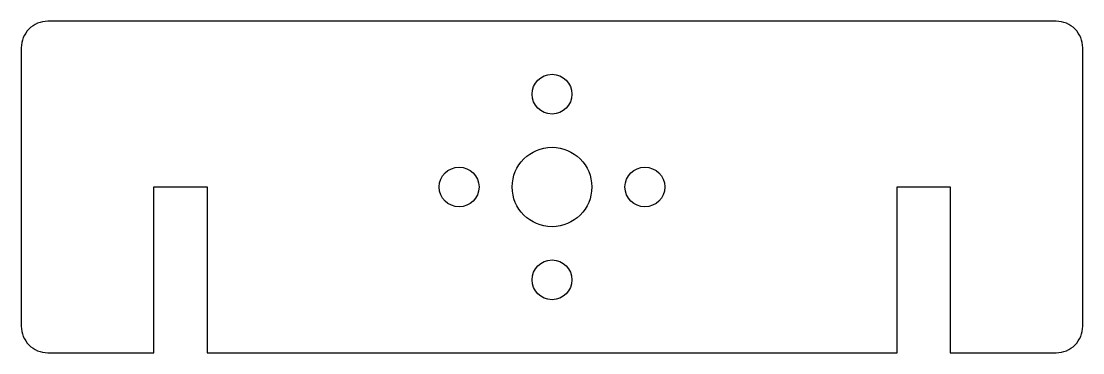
# Model space of a CAD drawing. Header units: millimetres. Extents: x -14 to 66, y -25 to 0.
import ezdxf

# ---------------------------------------------------------------- set-up
doc = ezdxf.new("R2010")
doc.units = ezdxf.units.MM

msp = doc.modelspace()

# ---------------------------------------------------------------- linework, layer by layer
msp.add_lwpolyline([(-12, 0, 0.414214), (-14, -2), (-14, -23, 0.414214), (-12, -25), (-4, -25), (-4, -12.5), (0, -12.5), (0, -25), (52, -25), (52, -12.5), (56, -12.5), (56, -25), (64, -25, 0.414214), (66, -23), (66, -2, 0.414214), (64, 0)], format="xyb", close=True)
for centre, radius in [((26, -5.5), 1.5), ((26, -12.5), 3), ((19, -12.5), 1.5), ((33, -12.5), 1.5), ((26, -19.5), 1.5)]:
    msp.add_circle(centre, radius)

doc.saveas('drawing.dxf')
